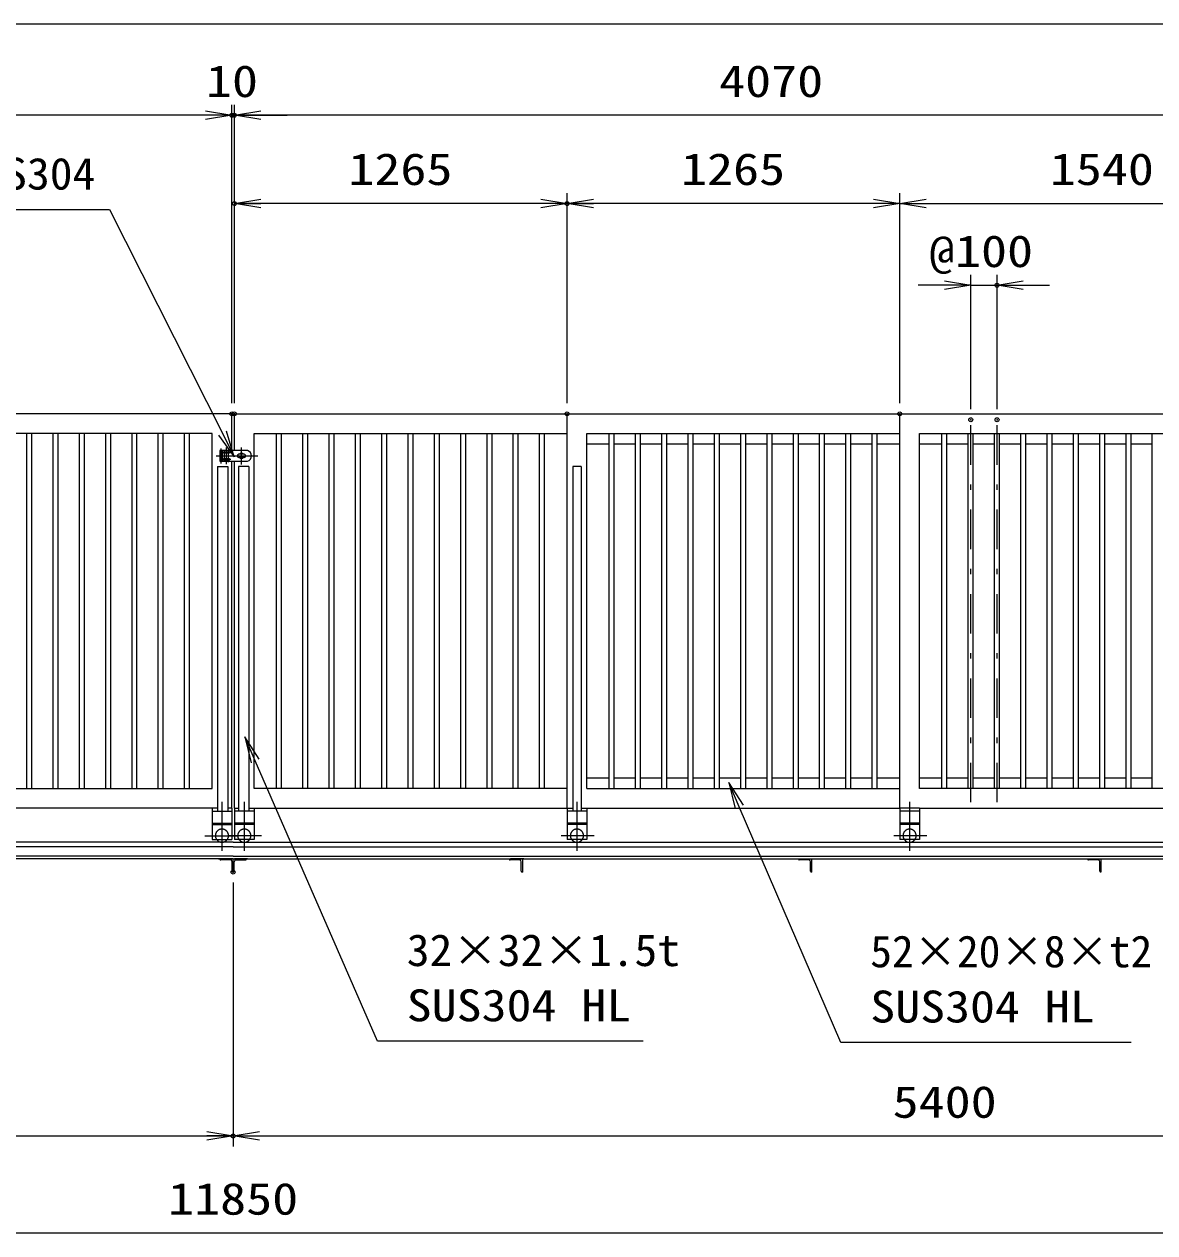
# Model space of a CAD drawing. Units: millimetres at full size. Extents: x -11880 to 11880, y -8400 to 8400.
# Drawn here: x 84 to 4383, y 795 to 5394 of the extents above; entities that cross this region are included whole.
import ezdxf
from ezdxf.enums import TextEntityAlignment as Align

# ---------------------------------------------------------------- set-up
doc = ezdxf.new("R2010")
doc.units = ezdxf.units.MM
doc.header["$LTSCALE"] = 30
doc.header["$PDMODE"] = 32
doc.header["$PDSIZE"] = 15
for name, pattern in [('USER1', [10.7, 5, -2.5, 0.7, -2.5]), ('USER2', [2.7, 2, -0.7]), ('USER4', [80, 60, -20]), ('USER5', [160, 100, -20, 20, -20])]:
    doc.linetypes.add(name, pattern=pattern)
for name, color, linetype, lineweight in [('0-1_外形線', 7, 'Continuous', 18), ('0-2_01', 4, 'Continuous', 18), ('0-3_軸線', 6, 'USER1', 18), ('0-4_隠れ線', 4, 'USER2', 18), ('0-8_寸法線', 3, 'Continuous', 18), ('0-9_0', 7, 'Continuous', 18)]:
    doc.layers.add(name, color=color, linetype=linetype, lineweight=lineweight)
doc.layers.add('0-A_DEFPOINTS', color=7, linetype='Continuous')
doc.styles.add('ＭＳ ゴシック', font='')
doc.styles.get('ＭＳ ゴシック').set_extended_font_data('MS Gothic')

# ---------------------------------------------------------------- blocks, each defined once
blk = doc.blocks.new('_OPEN')
at = {"layer": '0-9_0'}
blk.add_line((0, 0), (-30, 0), dxfattribs=at)
blk.add_lwpolyline([(-30, 5), (0, 0), (-30, -5)], dxfattribs=at)
blk = doc.blocks.new('S158')
at = {"layer": '0-8_寸法線'}
for points in [[(9757665.3, -16085317.1), (9816050.1, -16085317.1), (9828919.8, -16110848.8), (9830270.2, -16113527.7)], [(9828473.3, -16111073.8), (9830270.2, -16113527.7), (9829366.3, -16110623.7)]]:
    blk.add_lwpolyline(points, dxfattribs=at)
at = {"layer": '0-8_寸法線', "color": 254, "style": 'ＭＳ ゴシック', "width": 1.05}
blk.add_text('MARUKI 掛金 120 SUS304', height=3637, dxfattribs=at).set_placement((9757233.3, -16084126.5), align=Align.BOTTOM_LEFT)
blk = doc.blocks.new('S162')
at = {"layer": '0-8_寸法線'}
for points in [[(9876930.6, -16180248.3), (9846597, -16180248.3), (9832662.3, -16148251.6), (9831464.4, -16145501.1)], [(9833120.7, -16148051.9), (9831464.4, -16145501.1), (9832203.9, -16148451.2)]]:
    blk.add_lwpolyline(points, dxfattribs=at)
at = {"layer": '0-8_寸法線', "color": 254, "style": 'ＭＳ ゴシック'}
for s, width, p in [('32×32×1.5t', 1.05, (9849945, -16172757.8)), ('SUS304 HL', 1.15, (9849945, -16179057.8))]:
    blk.add_text(s, height=3637, dxfattribs=dict(at, width=width)).set_placement(p, align=Align.BOTTOM_LEFT)
blk = doc.blocks.new('S164')
at = {"layer": '0-8_寸法線'}
for points in [[(9932573.2, -16180387.7), (9899474.8, -16180387.7), (9887884.9, -16153485.5), (9886697.9, -16150730.3)], [(9888344.1, -16153287.7), (9886697.9, -16150730.3), (9887425.7, -16153683.3)]]:
    blk.add_lwpolyline(points, dxfattribs=at)
at = {"layer": '0-8_寸法線', "color": 254, "style": 'ＭＳ ゴシック'}
blk.add_text('52×20×8×t2', height=3637, dxfattribs=at).set_placement((9902822.8, -16172897.2), align=Align.BOTTOM_LEFT)
at = {"layer": '0-8_寸法線', "color": 254, "style": 'ＭＳ ゴシック', "width": 1.15}
blk.add_text('SUS304 HL', height=3637, dxfattribs=at).set_placement((9902822.8, -16179197.2), align=Align.BOTTOM_LEFT)

msp = doc.modelspace()

# ---------------------------------------------------------------- linework, layer by layer
at = {"layer": '0-1_外形線'}
for p, q in [((873.29, 3911.31), (-1061.37, 3911.31)), ((873.29, 3771.31), (873.29, 3911.31)), ((883.29, 3911.31), (2817.94, 3911.31)), ((883.29, 3771.31), (883.29, 3911.31)), ((2148.29, 2411.31), (2148.29, 3911.31)), ((2817.94, 3911.31), (3162.12, 3911.31)), ((3413.29, 2411.31), (3413.29, 3911.31)), ((798.29, 3836.31), (-391.71, 3836.31)), ((93.79, 2486.31), (93.79, 3836.31)), ((112.79, 2486.31), (112.79, 3836.31)), ((193.79, 2486.31), (193.79, 3836.31)), ((212.79, 2486.31), (212.79, 3836.31)), ((293.79, 2486.31), (293.79, 3836.31)), ((312.79, 2486.31), (312.79, 3836.31)), ((393.79, 2486.31), (393.79, 3836.31)), ((412.79, 2486.31), (412.79, 3836.31)), ((493.79, 2486.31), (493.79, 3836.31)), ((512.79, 2486.31), (512.79, 3836.31)), ((593.79, 2486.31), (593.79, 3836.31)), ((612.79, 2486.31), (612.79, 3836.31)), ((693.79, 2486.31), (693.79, 3836.31)), ((712.79, 2486.31), (712.79, 3836.31)), ((798.29, 2486.31), (798.29, 3836.31)), ((1043.79, 2486.31), (1043.79, 3836.31)), ((1062.79, 2486.31), (1062.79, 3836.31)), ((1143.79, 2486.31), (1143.79, 3836.31)), ((1162.79, 2486.31), (1162.79, 3836.31)), ((1243.79, 2486.31), (1243.79, 3836.31)), ((1262.79, 2486.31), (1262.79, 3836.31)), ((1343.79, 2486.31), (1343.79, 3836.31)), ((1362.79, 2486.31), (1362.79, 3836.31)), ((1443.79, 2486.31), (1443.79, 3836.31)), ((1462.79, 2486.31), (1462.79, 3836.31)), ((1543.79, 2486.31), (1543.79, 3836.31)), ((1562.79, 2486.31), (1562.79, 3836.31)), ((1643.79, 2486.31), (1643.79, 3836.31)), ((1662.79, 2486.31), (1662.79, 3836.31)), ((1743.79, 2486.31), (1743.79, 3836.31)), ((1762.79, 2486.31), (1762.79, 3836.31)), ((1843.79, 2486.31), (1843.79, 3836.31)), ((1862.79, 2486.31), (1862.79, 3836.31)), ((1943.79, 2486.31), (1943.79, 3836.31)), ((1962.79, 2486.31), (1962.79, 3836.31)), ((2043.79, 2486.31), (2043.79, 3836.31)), ((2062.79, 2486.31), (2062.79, 3836.31)), ((2223.29, 3836.31), (2809.52, 3836.31)), ((2223.29, 2486.31), (2223.29, 3836.31)), ((2308.79, 2486.31), (2308.79, 3836.31)), ((2327.79, 2486.31), (2327.79, 3836.31)), ((2408.79, 2486.31), (2408.79, 3836.31)), ((2427.79, 2486.31), (2427.79, 3836.31)), ((2508.79, 2486.31), (2508.79, 3836.31)), ((2527.79, 2486.31), (2527.79, 3836.31)), ((2608.79, 2486.31), (2608.79, 3836.31)), ((2627.79, 2486.31), (2627.79, 3836.31)), ((2708.79, 2486.31), (2708.79, 3836.31)), ((2727.79, 2486.31), (2727.79, 3836.31)), ((2808.79, 2486.31), (2808.79, 3836.31)), ((2809.52, 3836.31), (3155.3, 3836.31)), ((2827.79, 2486.31), (2827.79, 3836.31)), ((2908.79, 2486.31), (2908.79, 3836.31)), ((2927.79, 2486.31), (2927.79, 3836.31)), ((3008.79, 2486.31), (3008.79, 3836.31)), ((3027.79, 2486.31), (3027.79, 3836.31)), ((3108.79, 2486.31), (3108.79, 3836.31)), ((3127.79, 2486.31), (3127.79, 3836.31)), ((3155.3, 3836.31), (3413.29, 3836.31)), ((3208.79, 2486.31), (3208.79, 3836.31)), ((3227.79, 2486.31), (3227.79, 3836.31)), ((3308.79, 2486.31), (3308.79, 3836.31)), ((3327.79, 2486.31), (3327.79, 3836.31)), ((3573.79, 2486.31), (3573.79, 3836.31)), ((3592.79, 2486.31), (3592.79, 3836.31)), ((3673.79, 2486.31), (3673.79, 3836.31)), ((3692.79, 2486.31), (3692.79, 3836.31)), ((3773.79, 2486.31), (3773.79, 3836.31)), ((3792.79, 2486.31), (3792.79, 3836.31)), ((3873.79, 2486.31), (3873.79, 3836.31)), ((3892.79, 2486.31), (3892.79, 3836.31)), ((3973.79, 2486.31), (3973.79, 3836.31)), ((3992.79, 2486.31), (3992.79, 3836.31)), ((4073.79, 2486.31), (4073.79, 3836.31)), ((4092.79, 2486.31), (4092.79, 3836.31)), ((4173.79, 2486.31), (4173.79, 3836.31)), ((4192.79, 2486.31), (4192.79, 3836.31)), ((4273.79, 2486.31), (4273.79, 3836.31)), ((4292.79, 2486.31), (4292.79, 3836.31)), ((4373.79, 2486.31), (4373.79, 3836.31)), ((933.29, 3771.31), (828.29, 3771.31)), ((828.29, 3771.31), (828.29, 3731.31)), ((2308.79, 3796.31), (2223.29, 3796.31)), ((2408.79, 3796.31), (2327.79, 3796.31)), ((2508.79, 3796.31), (2427.79, 3796.31)), ((2608.79, 3796.31), (2527.79, 3796.31)), ((2708.79, 3796.31), (2627.79, 3796.31)), ((2808.79, 3796.31), (2727.79, 3796.31)), ((2908.79, 3796.31), (2827.79, 3796.31)), ((3008.79, 3796.31), (2927.79, 3796.31)), ((3108.79, 3796.31), (3027.79, 3796.31)), ((3208.79, 3796.31), (3127.79, 3796.31)), ((3308.79, 3796.31), (3227.79, 3796.31)), ((3413.29, 3796.31), (3327.79, 3796.31)), ((3573.79, 3796.31), (3488.29, 3796.31)), ((3673.79, 3796.31), (3592.79, 3796.31)), ((3773.79, 3796.31), (3692.79, 3796.31)), ((3873.79, 3796.31), (3792.79, 3796.31)), ((3973.79, 3796.31), (3892.79, 3796.31)), ((4073.79, 3796.31), (3992.79, 3796.31)), ((4173.79, 3796.31), (4092.79, 3796.31)), ((4273.79, 3796.31), (4192.79, 3796.31)), ((4373.79, 3796.31), (4292.79, 3796.31)), ((828.29, 3731.31), (933.29, 3731.31)), ((873.29, 2411.31), (873.29, 3731.31)), ((883.29, 2411.31), (883.29, 3731.31)), ((920.29, 3757.31), (900.29, 3757.31)), ((920.29, 3745.31), (900.29, 3745.31)), ((818.29, 3711.31), (818.29, 2399.31)), ((818.29, 3711.31), (858.29, 3711.31)), ((858.29, 3711.31), (858.29, 2399.31)), ((938.29, 3711.31), (898.29, 3711.31)), ((898.29, 3711.31), (898.29, 2399.31)), ((938.29, 3711.31), (938.29, 2399.31)), ((2169.79, 3711.31), (2169.79, 2399.31)), ((2201.79, 3711.31), (2169.79, 3711.31)), ((2201.79, 3711.31), (2201.79, 2399.31)), ((-391.71, 2486.31), (798.29, 2486.31)), ((2223.29, 2526.31), (2308.79, 2526.31)), ((2223.29, 2486.31), (3413.29, 2486.31)), ((2327.79, 2526.31), (2408.79, 2526.31)), ((2427.79, 2526.31), (2508.79, 2526.31)), ((2527.79, 2526.31), (2608.79, 2526.31)), ((2627.79, 2526.31), (2708.79, 2526.31)), ((2727.79, 2526.31), (2808.79, 2526.31)), ((2827.79, 2526.31), (2908.79, 2526.31)), ((2927.79, 2526.31), (3008.79, 2526.31)), ((3027.79, 2526.31), (3108.79, 2526.31)), ((3127.79, 2526.31), (3208.79, 2526.31)), ((3227.79, 2526.31), (3308.79, 2526.31)), ((3327.79, 2526.31), (3413.29, 2526.31)), ((3488.29, 2526.31), (3573.79, 2526.31)), ((3592.79, 2526.31), (3673.79, 2526.31)), ((3692.79, 2526.31), (3773.79, 2526.31)), ((3792.79, 2526.31), (3873.79, 2526.31)), ((3892.79, 2526.31), (3973.79, 2526.31)), ((3992.79, 2526.31), (4073.79, 2526.31)), ((4092.79, 2526.31), (4173.79, 2526.31)), ((4192.79, 2526.31), (4273.79, 2526.31)), ((4292.79, 2526.31), (4373.79, 2526.31)), ((818.29, 2411.31), (-413.21, 2411.31)), ((938.29, 2411.31), (2169.79, 2411.31)), ((2201.79, 2411.31), (3413.29, 2411.31)), ((3488.29, 2411.31), (4953.29, 2411.31)), ((878.29, 2281.31), (-5034.71, 2281.31)), ((878.29, 2263.81), (-5034.71, 2263.81)), ((878.29, 2281.31), (6791.29, 2281.31)), ((878.29, 2263.81), (6791.29, 2263.81)), ((878.29, 2228.11), (-5034.71, 2228.11)), ((878.29, 2217.81), (-5034.71, 2217.81)), ((823.29, 2217.81), (873.29, 2217.81)), ((828.29, 2216.81), (828.29, 2217.81)), ((867.79, 2213.81), (831.29, 2213.81)), ((878.29, 2228.11), (6791.29, 2228.11)), ((878.29, 2167.81), (878.29, 2217.81)), ((933.29, 2217.81), (883.29, 2217.81)), ((888.79, 2213.81), (925.29, 2213.81)), ((928.29, 2216.81), (928.29, 2217.81)), ((1928.29, 2216.81), (1928.29, 2217.81)), ((1967.79, 2213.81), (1931.29, 2213.81)), ((1983.29, 2217.81), (1933.29, 2217.81)), ((3028.29, 2216.81), (3028.29, 2217.81)), ((3067.79, 2213.81), (3031.29, 2213.81)), ((3078.29, 2217.81), (3078.29, 2167.81)), ((4167.79, 2213.81), (4131.29, 2213.81)), ((4178.29, 2217.81), (4178.29, 2167.81)), ((4178.29, 2216.81), (4178.29, 2217.81)), ((874.29, 2170.81), (874.29, 2207.31)), ((878.29, 2167.81), (877.29, 2167.81)), ((878.29, 2167.81), (879.29, 2167.81)), ((882.29, 2170.81), (882.29, 2207.31)), ((1974.29, 2170.81), (1974.29, 2207.31)), ((3074.29, 2170.81), (3074.29, 2207.31)), ((3078.29, 2167.81), (3077.29, 2167.81)), ((4174.29, 2170.81), (4174.29, 2207.31)), ((4178.29, 2167.81), (4177.29, 2167.81))]:
    msp.add_line(p, q, dxfattribs=at)
for points in [[(3162.12, 3911.31), (3413.29, 3911.31), (4953.29, 3911.31)], [(2148.29, 2486.31), (958.29, 2486.31), (958.29, 3836.31), (2148.29, 3836.31)], [(878.29, 2167.81), (878.29, 2217.81), (6791.29, 2217.81)], [(1978.29, 2217.81), (1978.29, 2167.81), (1977.29, 2167.81)]]:
    msp.add_lwpolyline(points, dxfattribs=at)
msp.add_lwpolyline([(4878.29, 2486.31), (3488.29, 2486.31), (3488.29, 3836.31), (4878.29, 3836.31)], close=True, dxfattribs=at)
for centre in [(845.29, 3764.31), (845.29, 3738.31), (860.29, 3764.31), (860.29, 3738.31)]:
    msp.add_circle(centre, 4, dxfattribs=at)
for centre, radius, start, end in [((927.45, 3751.31), 20.83, 286.2601, 73.73985), ((900.29, 3751.31), 6, 90.00001, 270), ((910.29, 3751.31), 10, 36.8699, 143.1301), ((910.29, 3751.31), 10, 216.8699, 323.1301), ((920.29, 3751.31), 6, 270, 90.00001), ((831.29, 2216.81), 3, 180, 270), ((867.79, 2207.31), 6.5, 0, 90), ((888.79, 2207.31), 6.5, 90, 180), ((925.29, 2216.81), 3, 270, 0), ((1931.29, 2216.81), 3, 180, 270), ((1967.79, 2207.31), 6.5, 0, 90), ((3031.29, 2216.81), 3, 180, 270), ((3067.79, 2207.31), 6.5, 0, 90), ((4131.29, 2216.81), 3, 180, 270), ((4167.79, 2207.31), 6.5, 0, 90), ((877.29, 2170.81), 3, 180, 270), ((879.29, 2170.81), 3, 270, 0), ((1977.29, 2170.81), 3, 180, 270), ((3077.29, 2170.81), 3, 180, 270), ((4177.29, 2170.81), 3, 180, 270)]:
    msp.add_arc(centre, radius, start, end, dxfattribs=at)
at = {"layer": '0-2_01', "color": 7}
for p, q in [((798.29, 2411.31), (798.29, 2291.31)), ((798.29, 2399.31), (873.29, 2399.31)), ((873.29, 2411.31), (858.29, 2411.31)), ((873.29, 2411.31), (873.29, 2291.31)), ((883.29, 2411.31), (883.29, 2291.31)), ((883.29, 2411.31), (898.29, 2411.31)), ((958.28, 2399.31), (883.29, 2399.31)), ((958.29, 2411.31), (958.29, 2291.31)), ((2148.29, 2411.31), (2148.29, 2291.31)), ((2223.29, 2399.31), (2148.29, 2399.31)), ((3413.29, 2411.31), (3413.29, 2291.31)), ((3488.29, 2411.31), (3413.29, 2411.31)), ((3488.29, 2399.31), (3413.29, 2399.31)), ((3488.29, 2411.31), (3488.29, 2291.31)), ((798.29, 2354.31), (873.29, 2354.31)), ((958.28, 2354.31), (883.29, 2354.31)), ((2223.29, 2354.31), (2148.29, 2354.31)), ((3488.29, 2354.31), (3413.29, 2354.31)), ((798.29, 2291.31), (873.29, 2291.31)), ((958.28, 2291.31), (883.29, 2291.31)), ((3488.29, 2291.31), (3413.29, 2291.31))]:
    msp.add_line(p, q, dxfattribs=at)
at = {"layer": '0-2_01', "linetype": 'USER5'}
for p, q in [((835.79, 2435.63), (835.79, 2248.52)), ((920.79, 2435.63), (920.79, 2248.52)), ((2185.79, 2435.63), (2185.79, 2248.52)), ((3450.79, 2435.63), (3450.79, 2248.52)), ((770.68, 2306.31), (896.01, 2306.31)), ((985.89, 2306.31), (860.56, 2306.31)), ((2250.89, 2306.31), (2125.56, 2306.31)), ((3515.89, 2306.31), (3390.56, 2306.31))]:
    msp.add_line(p, q, dxfattribs=at)
at = {"layer": '0-2_01', "linetype": 'USER4'}
for p, q in [((798.29, 2348.31), (873.29, 2348.31)), ((958.28, 2348.31), (883.29, 2348.31)), ((2223.29, 2348.31), (2148.29, 2348.31)), ((3488.29, 2348.31), (3413.29, 2348.31))]:
    msp.add_line(p, q, dxfattribs=at)
at = {"layer": '0-2_01', "color": 7}
msp.add_lwpolyline([(2223.29, 2411.31), (2223.29, 2291.31), (2148.29, 2291.31)], dxfattribs=at)
at = {"layer": '0-2_01', "linetype": 'USER4'}
for centre in [(835.79, 2306.31), (920.79, 2306.31), (2185.79, 2306.31), (3450.79, 2306.31)]:
    msp.add_arc(centre, 25, 323.1301, 216.8699, dxfattribs=at)
at = {"layer": '0-2_01', "color": 7}
for centre in [(835.79, 2306.31), (920.79, 2306.31), (2185.79, 2306.31), (3450.79, 2306.31)]:
    msp.add_arc(centre, 25, 216.8699, 323.1301, dxfattribs=at)
at = {"layer": '0-3_軸線'}
for p, q in [((3683.29, 2433.81), (3683.29, 3888.81)), ((3783.29, 2433.81), (3783.29, 3888.81))]:
    msp.add_line(p, q, dxfattribs=at)
at = {"layer": '0-3_軸線', "linetype": 'Continuous'}
for p, q in [((833.29, 3721.92), (833.29, 3780.04)), ((845.29, 3728.92), (845.29, 3774.65)), ((852.79, 3719.67), (852.79, 3783.02)), ((860.29, 3727.84), (860.29, 3774.65)), ((910.29, 3718.16), (910.29, 3783.8)), ((814.17, 3751.31), (972.68, 3751.31)), ((838.38, 3764.31), (867.97, 3764.31)), ((838.38, 3738.31), (869.59, 3738.31))]:
    msp.add_line(p, q, dxfattribs=at)
at = {"layer": '0-4_隠れ線', "linetype": 'Continuous'}
msp.add_line((838.29, 3731.31), (838.29, 3771.31), dxfattribs=at)
at = {"layer": '0-8_寸法線'}
for p, q in [((4953.29, 5393.94), (-3196.71, 5393.94)), ((873.29, 3951.31), (873.29, 5087.64)), ((873.29, 3951.31), (873.29, 5087.64)), ((883.29, 3951.31), (883.29, 5087.64)), ((883.29, 3951.31), (883.29, 5087.64)), ((873.29, 5047.64), (-3196.71, 5047.64)), ((773.29, 5047.64), (673.29, 5047.64)), ((883.29, 5047.64), (873.29, 5047.64)), ((4953.29, 5047.64), (883.29, 5047.64)), ((983.29, 5047.64), (1083.29, 5047.64)), ((883.29, 3951.31), (883.29, 4751.31)), ((2148.29, 3951.31), (2148.29, 4751.31)), ((2148.29, 3951.31), (2148.29, 4751.31)), ((3413.29, 3951.31), (3413.29, 4751.31)), ((3413.29, 3951.31), (3413.29, 4751.31)), ((2148.29, 4711.31), (883.29, 4711.31)), ((3413.29, 4711.31), (2148.29, 4711.31)), ((3413.29, 4711.31), (4953.29, 4711.31)), ((3683.29, 3928.81), (3683.29, 4440.69)), ((3783.29, 3928.81), (3783.29, 4440.69)), ((3583.29, 4400.69), (3483.29, 4400.69)), ((3683.29, 4400.69), (3783.29, 4400.69)), ((3883.29, 4400.69), (3983.29, 4400.69)), ((878.29, 2127.81), (878.29, 1123.81)), ((878.29, 2127.81), (878.29, 1123.81)), ((-4521.71, 1163.81), (878.29, 1163.81)), ((878.29, 1163.81), (6278.29, 1163.81)), ((-5046.71, 795.22), (6803.29, 795.22))]:
    msp.add_line(p, q, dxfattribs=at)
at = {"layer": '0-A_DEFPOINTS'}
for p in [(873.29, 5047.64), (883.29, 5047.64), (883.29, 4711.31), (2148.29, 4711.31), (3783.29, 4400.69), (873.29, 3911.31), (883.29, 3911.31), (2148.29, 3911.31), (3413.29, 3911.31), (3683.29, 3888.81), (3783.29, 3888.81), (878.29, 2167.81), (878.29, 1163.81)]:
    msp.add_point(p, dxfattribs=at)

# ---------------------------------------------------------------- block references
at = {"layer": '0-8_寸法線'}
for name, p, xscale, yscale in [('_OPEN', (873.29, 5047.64), 3.333333, 3.333333), ('_OPEN', (873.29, 5047.64), 3.333333, 3.333333), ('S158', (-326792.84, 540865.67), 0.03333333, 0.03333333), ('_OPEN', (2148.29, 4711.31), 3.333333, 3.333333), ('_OPEN', (3413.29, 4711.31), 3.333333, 3.333333), ('_OPEN', (3683.29, 4400.69), 3.333333, 3.333333), ('S162', (-326792.84, 540865.67), 0.03333333, 0.03333333), ('S164', (-326792.84, 540865.67), 0.03333333, 0.03333333), ('_OPEN', (878.29, 1163.81), 3.333333, 3.333333)]:
    msp.add_blockref(name, p, dxfattribs=dict(at, xscale=xscale, yscale=yscale))
at = {"layer": '0-8_寸法線', "xscale": 3.333333, "yscale": 3.333333, "rotation": 180}
for p in [(883.29, 5047.64), (883.29, 5047.64), (883.29, 4711.31), (2148.29, 4711.31), (3413.29, 4711.31), (3783.29, 4400.69), (878.29, 1163.81)]:
    msp.add_blockref('_OPEN', p, dxfattribs=at)

# ---------------------------------------------------------------- texts
at = {"layer": '0-8_寸法線', "color": 254, "style": 'ＭＳ ゴシック', "width": 1.2}
for s, p in [('10', (775.09, 5080.32)), ('4070', (2726.29, 5080.32)), ('1265', (1316.59, 4745.62)), ('1265', (2581.59, 4745.62)), ('1540', (3984.09, 4745.62)), ('@100', (3524.49, 4433.37)), ('5400', (3386.29, 1196.5)), ('11850', (631.09, 827.91))]:
    msp.add_text(s, height=121.2, dxfattribs=at).set_placement(p, align=Align.BOTTOM_LEFT)

doc.saveas('drawing.dxf')
